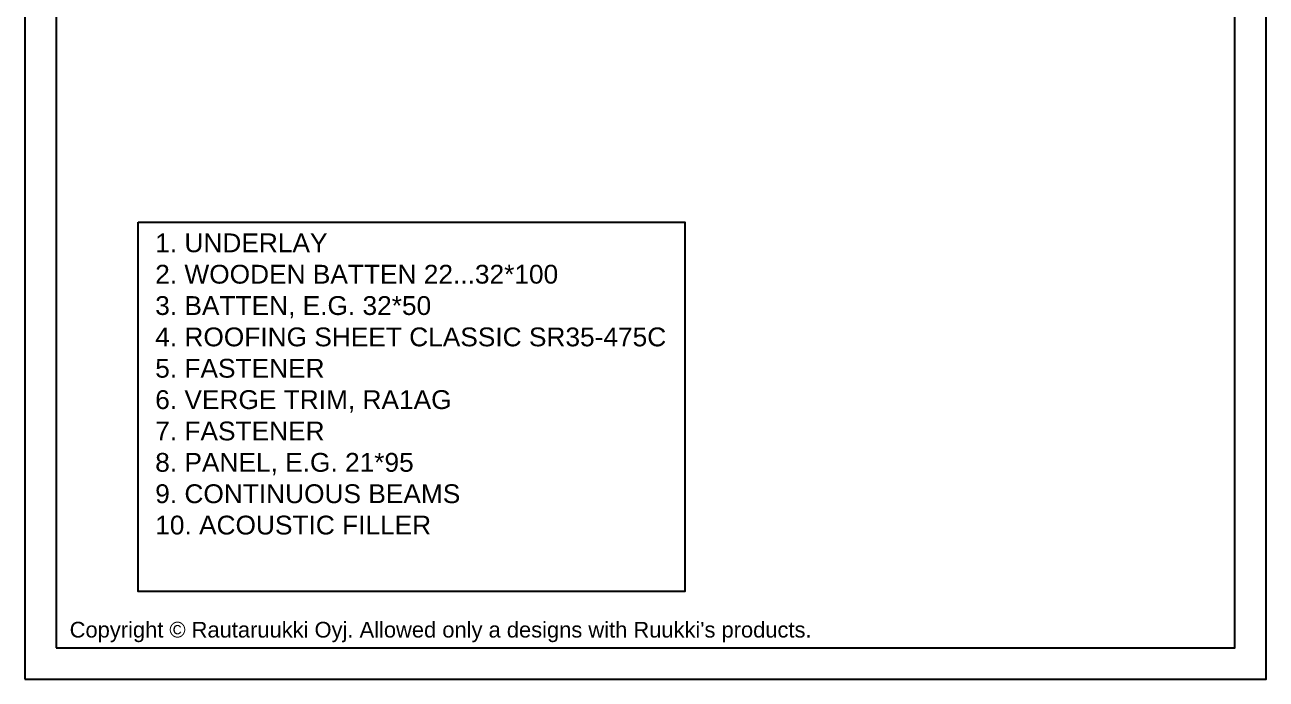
# Model space of a CAD drawing. Extents: x 2509 to 12199, y -2580 to 855.
# Drawn here: x 7144 to 8134, y -855 to -333 of the extents above; entities that cross this region are included whole.
import ezdxf

# ---------------------------------------------------------------- set-up
doc = ezdxf.new("R2010")
doc.units = 0
doc.header["$LTSCALE"] = 50
doc.layers.add('RUUKKI', color=7, linetype='CONTINUOUS')
doc.styles.add('arial', font='ARIAL.TTF')

msp = doc.modelspace()

# ---------------------------------------------------------------- linework, layer by layer
at = {"layer": 'RUUKKI', "color": 2}
for points in [[(7144, -855), (8134, -855), (8134, 570), (7144, 570)], [(7169, -830), (8109, -830), (8109, 545), (7169, 545)]]:
    msp.add_lwpolyline(points, close=True, dxfattribs=at)
at = {"layer": 'RUUKKI', "color": 5}
msp.add_lwpolyline([(7234.37, -490.54), (7670.48, -490.54), (7670.48, -785.02), (7234.37, -785.02)], close=True, dxfattribs=at)

# ---------------------------------------------------------------- texts
at = {"layer": 'RUUKKI', "color": 2, "insert": (7247.99, -499.57), "char_height": 15, "width": 441.2023, "attachment_point": 1, "style": 'arial'}
msp.add_mtext('1. UNDERLAY\\P2. WOODEN BATTEN 22...32*100\\P3. BATTEN, E.G. 32*50\\P4. ROOFING SHEET CLASSIC SR35-475C\\P5. FASTENER\\P6. VERGE TRIM, RA1AG\\P7. FASTENER\\P8. PANEL, E.G. 21*95\\P9. CONTINUOUS BEAMS\\P10. ACOUSTIC FILLER', dxfattribs=at)
at = {"layer": 'RUUKKI', "color": 1, "insert": (7179.75, -809.29), "char_height": 12.5, "width": 601.1268, "attachment_point": 1, "style": 'arial'}
msp.add_mtext("Copyright © Rautaruukki Oyj. Allowed only a designs with Ruukki's products.", dxfattribs=at)

doc.saveas('drawing.dxf')
